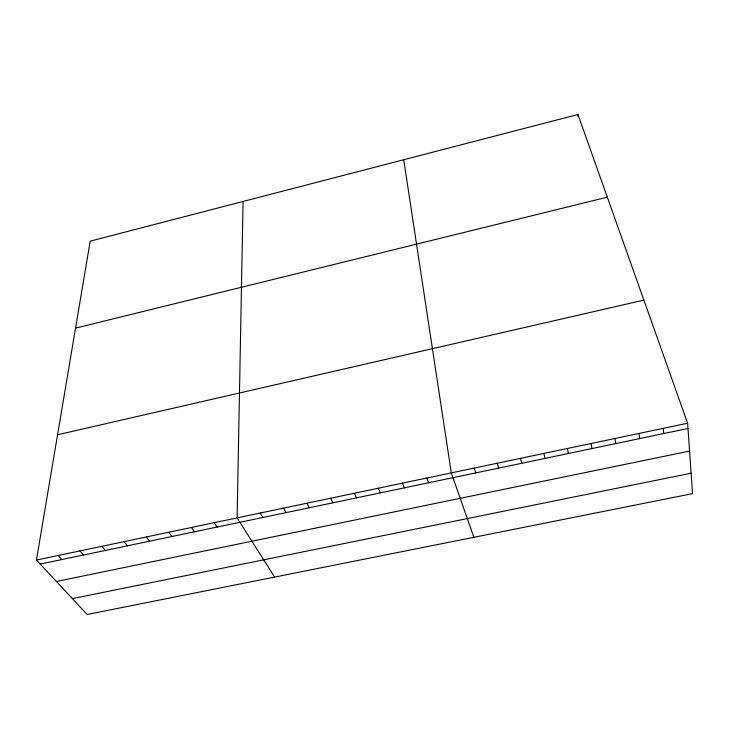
<?xml version="1.0" encoding="UTF-8"?>
<svg xmlns="http://www.w3.org/2000/svg" width="729" height="729" viewBox="0 0 729 729"><rect width="100%" height="100%" fill="white"/><g stroke="black" fill="none" stroke-linecap="round" stroke-linejoin="round"><path stroke-width="1.09" d="M243.094 201.45L237.107 517.891L274.669 577.067M36.45 560.054L90.196 241.153L577.924 114.499L687.629 423.23L692.55 493.642L87.152 614.501L36.45 560.054L687.629 423.23M75.534 328.123L607.303 197.176M57.564 434.785L643.88 300.111M40.195 564.082L687.994 428.47M56.406 581.487L689.579 451.078M72.353 598.618L691.119 473.212M58.12 555.507L61.765 559.562M79.935 550.914L83.48 555.015M101.914 546.303L105.35 550.441M124.048 541.647L127.375 545.83M146.338 536.963L149.563 541.182M168.782 532.252L171.898 536.508M191.399 527.495L194.406 531.796M214.171 522.711L217.069 527.058M260.217 513.043L262.877 517.462M283.49 508.149L286.041 512.615M306.936 503.22L309.369 507.73M330.556 498.262L332.861 502.81M354.349 493.26L356.536 497.861M378.315 488.22L380.374 492.868M402.463 483.154L404.395 487.838M426.793 478.042L428.597 482.771M473.877 537.3L451.297 472.884L403.72 159.742M474.187 468.082L475.745 472.902M497.242 463.234L498.672 468.1M520.451 458.359L521.754 463.27M543.834 453.447L545.01 458.404M567.372 448.499L568.42 453.502M591.082 443.514L591.994 448.563M614.966 438.503L615.741 443.596M577.924 114.499L578.225 116.594M639.014 433.445L639.652 438.594M663.235 428.36L663.736 433.545"/></g></svg>
